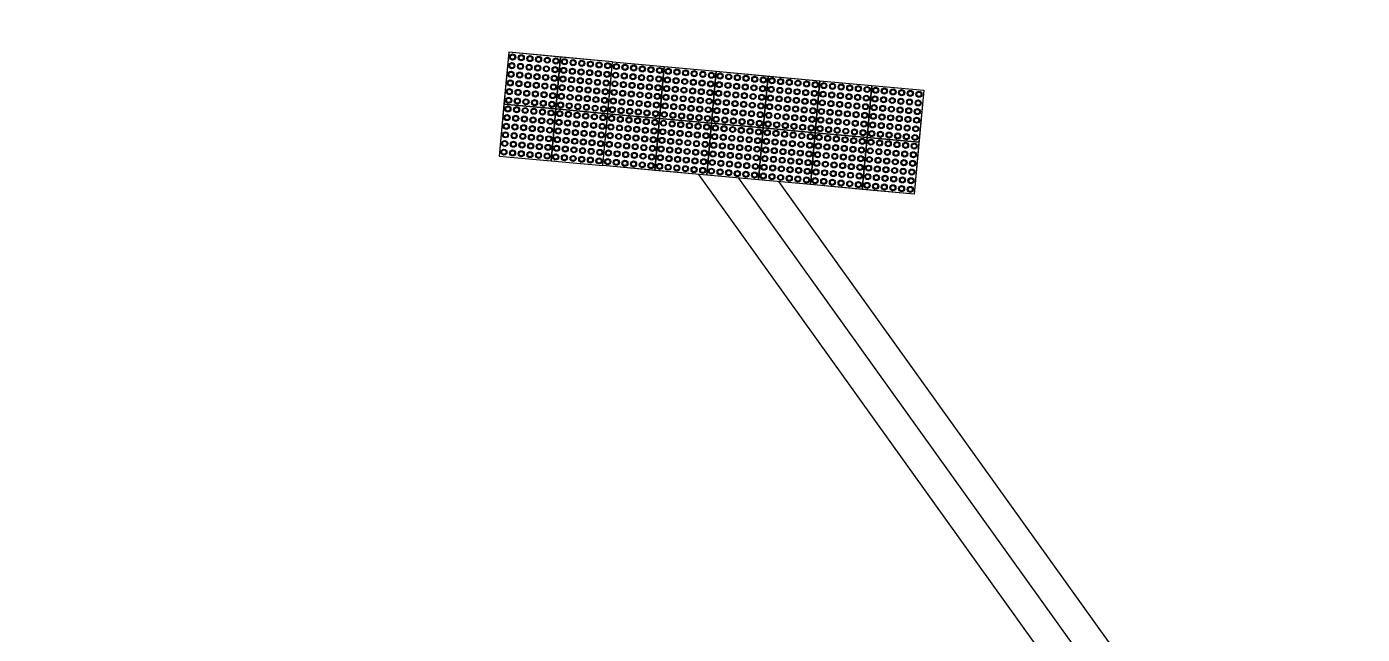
# Model space of a CAD drawing. Header units: millimetres. Extents: x 832728086 to 834530684, y 817551485 to 818349469.
# Drawn here: x 833253544 to 833261236, y 817816855 to 817820352 of the extents above; entities that cross this region are included whole.
import ezdxf

# ---------------------------------------------------------------- set-up
doc = ezdxf.new("R2010")
doc.units = ezdxf.units.MM
doc.header["$LTSCALE"] = 100
doc.layers.add('000-helpline', color=30, linetype='Continuous', lineweight=30, plot=False)
doc.layers.add('000-Tactile-l', color=8, linetype='Continuous')

# ---------------------------------------------------------------- blocks, each defined once
blk = doc.blocks.new('tactile')
at = {"layer": '000-helpline', "ltscale": 0.015}
for points in [[(834402.3104, 817873.8609), (834402.283, 817873.5622), (834402.5818, 817873.5348), (834402.6091, 817873.8335)], [(834402.6091, 817873.8335), (834402.5818, 817873.5348), (834402.8805, 817873.5074), (834402.9079, 817873.8062)], [(834403.2066, 817873.7788), (834403.1793, 817873.4801), (834402.8805, 817873.5074), (834402.9079, 817873.8062)], [(834403.5054, 817873.7514), (834403.478, 817873.4527), (834403.1793, 817873.4801), (834403.2066, 817873.7788)], [(834403.8041, 817873.7241), (834403.7768, 817873.4253), (834403.478, 817873.4527), (834403.5054, 817873.7514)], [(834404.1029, 817873.6967), (834404.0755, 817873.398), (834403.7768, 817873.4253), (834403.8041, 817873.7241)], [(834404.4016, 817873.6693), (834404.3743, 817873.3706), (834404.0755, 817873.398), (834404.1029, 817873.6967)], [(834404.7004, 817873.642), (834404.673, 817873.3432), (834404.3743, 817873.3706), (834404.4016, 817873.6693)], [(834402.283, 817873.5622), (834402.2556, 817873.2634), (834402.5544, 817873.236), (834402.5818, 817873.5348)], [(834402.5818, 817873.5348), (834402.5544, 817873.236), (834402.8531, 817873.2087), (834402.8805, 817873.5074)], [(834403.1793, 817873.4801), (834403.1519, 817873.1813), (834402.8531, 817873.2087), (834402.8805, 817873.5074)], [(834403.478, 817873.4527), (834403.4506, 817873.1539), (834403.1519, 817873.1813), (834403.1793, 817873.4801)], [(834403.7768, 817873.4253), (834403.7494, 817873.1266), (834403.4506, 817873.1539), (834403.478, 817873.4527)], [(834404.0755, 817873.398), (834404.0481, 817873.0992), (834403.7494, 817873.1266), (834403.7768, 817873.4253)], [(834404.3743, 817873.3706), (834404.3469, 817873.0718), (834404.0481, 817873.0992), (834404.0755, 817873.398)], [(834404.673, 817873.3432), (834404.6456, 817873.0445), (834404.3469, 817873.0718), (834404.3743, 817873.3706)]]:
    blk.add_lwpolyline(points, close=True, dxfattribs=at)
at = {"layer": '000-Tactile-l', "ltscale": 5e-05}
for p, q in [((834403.4027, 817873.1583), (834405.6142, 817870.076)), ((834403.6333, 817873.1372), (834405.7563, 817870.178)), ((834403.8638, 817873.1161), (834405.8985, 817870.28))]:
    blk.add_line(p, q, dxfattribs=at)
at = {"layer": '000-Tactile-l'}
for points in [[(834402.9079, 817873.8062), (834402.3104, 817873.8609), (834402.2556, 817873.2634), (834402.8531, 817873.2087)], [(834402.9079, 817873.8062), (834403.5054, 817873.7514), (834403.4506, 817873.1539), (834402.8531, 817873.2087)], [(834403.5054, 817873.7514), (834404.1029, 817873.6967), (834404.0481, 817873.0992), (834403.4506, 817873.1539)], [(834404.1029, 817873.6967), (834404.7004, 817873.642), (834404.6456, 817873.0445), (834404.0481, 817873.0992)]]:
    blk.add_lwpolyline(points, close=True, dxfattribs=at)
at = {"layer": '000-Tactile-l', "ltscale": 0.015}
for centre, radius in [((834402.333, 817873.8337), 0.0175), ((834402.333, 817873.8337), 0.0125), ((834402.3828, 817873.8292), 0.0175), ((834402.3828, 817873.8292), 0.0125), ((834402.4326, 817873.8246), 0.0175), ((834402.3284, 817873.7839), 0.0175), ((834402.3284, 817873.7839), 0.0125), ((834402.3782, 817873.7794), 0.0175), ((834402.3782, 817873.7794), 0.0125), ((834402.428, 817873.7748), 0.0175), ((834402.428, 817873.7748), 0.0125), ((834402.4326, 817873.8246), 0.0125), ((834402.4778, 817873.7703), 0.0175), ((834402.4824, 817873.8201), 0.0175), ((834402.4778, 817873.7703), 0.0125), ((834402.4824, 817873.8201), 0.0125), ((834402.5276, 817873.7657), 0.0175), ((834402.5322, 817873.8155), 0.0175), ((834402.5276, 817873.7657), 0.0125), ((834402.5322, 817873.8155), 0.0125), ((834402.5774, 817873.7611), 0.0175), ((834402.5819, 817873.8109), 0.0175), ((834402.5774, 817873.7611), 0.0125), ((834402.5819, 817873.8109), 0.0125), ((834402.6272, 817873.7566), 0.0175), ((834402.6317, 817873.8064), 0.0175), ((834402.6272, 817873.7566), 0.0125), ((834402.6317, 817873.8064), 0.0125), ((834402.677, 817873.752), 0.0175), ((834402.6815, 817873.8018), 0.0175), ((834402.677, 817873.752), 0.0125), ((834402.6815, 817873.8018), 0.0125), ((834402.7268, 817873.7475), 0.0175), ((834402.7313, 817873.7972), 0.0175), ((834402.7313, 817873.7972), 0.0125), ((834402.7811, 817873.7927), 0.0175), ((834402.7811, 817873.7927), 0.0125), ((834402.8309, 817873.7881), 0.0175), ((834402.8309, 817873.7881), 0.0125), ((834402.8807, 817873.7836), 0.0175), ((834402.8807, 817873.7836), 0.0125), ((834402.9305, 817873.779), 0.0175), ((834402.9305, 817873.779), 0.0125), ((834402.9803, 817873.7744), 0.0175), ((834402.9803, 817873.7744), 0.0125), ((834403.0301, 817873.7699), 0.0175), ((834403.0301, 817873.7699), 0.0125), ((834403.0799, 817873.7653), 0.0175), ((834403.0799, 817873.7653), 0.0125), ((834403.1297, 817873.7608), 0.0175), ((834403.1297, 817873.7608), 0.0125), ((834403.1794, 817873.7562), 0.0175), ((834403.1794, 817873.7562), 0.0125), ((834403.2292, 817873.7516), 0.0175), ((834403.2292, 817873.7516), 0.0125), ((834403.279, 817873.7471), 0.0175), ((834402.3193, 817873.6844), 0.0175), ((834402.3239, 817873.7342), 0.0175), ((834402.3193, 817873.6844), 0.0125), ((834402.3239, 817873.7342), 0.0125), ((834402.3691, 817873.6798), 0.0175), ((834402.3737, 817873.7296), 0.0175), ((834402.3691, 817873.6798), 0.0125), ((834402.3737, 817873.7296), 0.0125), ((834402.4189, 817873.6752), 0.0175), ((834402.4235, 817873.725), 0.0175), ((834402.4189, 817873.6752), 0.0125), ((834402.4235, 817873.725), 0.0125), ((834402.4687, 817873.6707), 0.0175), ((834402.4732, 817873.7205), 0.0175), ((834402.4732, 817873.7205), 0.0125), ((834402.523, 817873.7159), 0.0175), ((834402.523, 817873.7159), 0.0125), ((834402.5728, 817873.7113), 0.0175), ((834402.5728, 817873.7113), 0.0125), ((834402.6226, 817873.7068), 0.0175), ((834402.6226, 817873.7068), 0.0125), ((834402.6724, 817873.7022), 0.0175), ((834402.6724, 817873.7022), 0.0125), ((834402.7222, 817873.6977), 0.0175), ((834402.7222, 817873.6977), 0.0125), ((834402.7268, 817873.7475), 0.0125), ((834402.772, 817873.6931), 0.0175), ((834402.7766, 817873.7429), 0.0175), ((834402.772, 817873.6931), 0.0125), ((834402.7766, 817873.7429), 0.0125), ((834402.8218, 817873.6885), 0.0175), ((834402.8263, 817873.7383), 0.0175), ((834402.8218, 817873.6885), 0.0125), ((834402.8263, 817873.7383), 0.0125), ((834402.8716, 817873.684), 0.0175), ((834402.8761, 817873.7338), 0.0175), ((834402.8716, 817873.684), 0.0125), ((834402.8761, 817873.7338), 0.0125), ((834402.9214, 817873.6794), 0.0175), ((834402.9259, 817873.7292), 0.0175), ((834402.9214, 817873.6794), 0.0125), ((834402.9259, 817873.7292), 0.0125), ((834402.9712, 817873.6749), 0.0175), ((834402.9757, 817873.7246), 0.0175), ((834402.9712, 817873.6749), 0.0125), ((834402.9757, 817873.7246), 0.0125), ((834403.0209, 817873.6703), 0.0175), ((834403.0255, 817873.7201), 0.0175), ((834403.0255, 817873.7201), 0.0125), ((834403.0753, 817873.7155), 0.0175), ((834403.0753, 817873.7155), 0.0125), ((834403.1251, 817873.711), 0.0175), ((834403.1251, 817873.711), 0.0125), ((834403.1749, 817873.7064), 0.0175), ((834403.1749, 817873.7064), 0.0125), ((834403.2247, 817873.7018), 0.0175), ((834403.2247, 817873.7018), 0.0125), ((834403.2745, 817873.6973), 0.0175), ((834403.2745, 817873.6973), 0.0125), ((834403.279, 817873.7471), 0.0125), ((834403.3243, 817873.6927), 0.0175), ((834403.3288, 817873.7425), 0.0175), ((834403.3243, 817873.6927), 0.0125), ((834403.3288, 817873.7425), 0.0125), ((834403.3741, 817873.6882), 0.0175), ((834403.3786, 817873.738), 0.0175), ((834403.3741, 817873.6882), 0.0125), ((834403.3786, 817873.738), 0.0125), ((834403.4238, 817873.6836), 0.0175), ((834403.4284, 817873.7334), 0.0175), ((834403.4238, 817873.6836), 0.0125), ((834403.4284, 817873.7334), 0.0125), ((834403.4736, 817873.679), 0.0175), ((834403.4782, 817873.7288), 0.0175), ((834403.4736, 817873.679), 0.0125), ((834403.4782, 817873.7288), 0.0125), ((834403.5234, 817873.6745), 0.0175), ((834403.528, 817873.7243), 0.0175), ((834403.5234, 817873.6745), 0.0125), ((834403.528, 817873.7243), 0.0125), ((834403.5732, 817873.6699), 0.0175), ((834403.5778, 817873.7197), 0.0175), ((834403.5778, 817873.7197), 0.0125), ((834403.6276, 817873.7151), 0.0175), ((834403.6276, 817873.7151), 0.0125), ((834403.6774, 817873.7106), 0.0175), ((834403.6774, 817873.7106), 0.0125), ((834403.7272, 817873.706), 0.0175), ((834403.7272, 817873.706), 0.0125), ((834403.7769, 817873.7015), 0.0175), ((834403.7769, 817873.7015), 0.0125), ((834403.8267, 817873.6969), 0.0175), ((834403.8267, 817873.6969), 0.0125), ((834403.8765, 817873.6923), 0.0175), ((834403.8765, 817873.6923), 0.0125), ((834403.9263, 817873.6878), 0.0175), ((834403.9263, 817873.6878), 0.0125), ((834403.9761, 817873.6832), 0.0175), ((834403.9761, 817873.6832), 0.0125), ((834404.0259, 817873.6787), 0.0175), ((834404.0259, 817873.6787), 0.0125), ((834404.0757, 817873.6741), 0.0175), ((834404.1255, 817873.6695), 0.0175), ((834402.3147, 817873.6346), 0.0175), ((834402.3147, 817873.6346), 0.0125), ((834402.3645, 817873.63), 0.0175), ((834402.3645, 817873.63), 0.0125), ((834402.4143, 817873.6254), 0.0175), ((834402.4143, 817873.6254), 0.0125), ((834402.4641, 817873.6209), 0.0175), ((834402.4641, 817873.6209), 0.0125), ((834402.4687, 817873.6707), 0.0125), ((834402.5139, 817873.6163), 0.0175), ((834402.5185, 817873.6661), 0.0175), ((834402.5139, 817873.6163), 0.0125), ((834402.5185, 817873.6661), 0.0125), ((834402.5637, 817873.6118), 0.0175), ((834402.5683, 817873.6616), 0.0175), ((834402.5637, 817873.6118), 0.0125), ((834402.5683, 817873.6616), 0.0125), ((834402.6135, 817873.6072), 0.0175), ((834402.6181, 817873.657), 0.0175), ((834402.6135, 817873.6072), 0.0125), ((834402.6181, 817873.657), 0.0125), ((834402.6633, 817873.6026), 0.0175), ((834402.6678, 817873.6524), 0.0175), ((834402.6633, 817873.6026), 0.0125), ((834402.6678, 817873.6524), 0.0125), ((834402.7131, 817873.5981), 0.0175), ((834402.7176, 817873.6479), 0.0175), ((834402.7131, 817873.5981), 0.0125), ((834402.7176, 817873.6479), 0.0125), ((834402.7629, 817873.5935), 0.0175), ((834402.7674, 817873.6433), 0.0175), ((834402.7674, 817873.6433), 0.0125), ((834402.8172, 817873.6387), 0.0175), ((834402.8172, 817873.6387), 0.0125), ((834402.867, 817873.6342), 0.0175), ((834402.867, 817873.6342), 0.0125), ((834402.9168, 817873.6296), 0.0175), ((834402.9168, 817873.6296), 0.0125), ((834402.9666, 817873.6251), 0.0175), ((834402.9666, 817873.6251), 0.0125), ((834403.0164, 817873.6205), 0.0175), ((834403.0164, 817873.6205), 0.0125), ((834403.0209, 817873.6703), 0.0125), ((834403.0662, 817873.6159), 0.0175), ((834403.0707, 817873.6657), 0.0175), ((834403.0662, 817873.6159), 0.0125), ((834403.0707, 817873.6657), 0.0125), ((834403.116, 817873.6114), 0.0175), ((834403.1205, 817873.6612), 0.0175), ((834403.116, 817873.6114), 0.0125), ((834403.1205, 817873.6612), 0.0125), ((834403.1658, 817873.6068), 0.0175), ((834403.1703, 817873.6566), 0.0175), ((834403.1658, 817873.6068), 0.0125), ((834403.1703, 817873.6566), 0.0125), ((834403.2156, 817873.6023), 0.0175), ((834403.2201, 817873.6521), 0.0175), ((834403.2156, 817873.6023), 0.0125), ((834403.2201, 817873.6521), 0.0125), ((834403.2653, 817873.5977), 0.0175), ((834403.2699, 817873.6475), 0.0175), ((834403.2653, 817873.5977), 0.0125), ((834403.2699, 817873.6475), 0.0125), ((834403.3151, 817873.5931), 0.0175), ((834403.3197, 817873.6429), 0.0175), ((834403.3197, 817873.6429), 0.0125), ((834403.3695, 817873.6384), 0.0175), ((834403.3695, 817873.6384), 0.0125), ((834403.4193, 817873.6338), 0.0175), ((834403.4193, 817873.6338), 0.0125), ((834403.4691, 817873.6292), 0.0175), ((834403.4691, 817873.6292), 0.0125), ((834403.5189, 817873.6247), 0.0175), ((834403.5189, 817873.6247), 0.0125), ((834403.5687, 817873.6201), 0.0175), ((834403.5687, 817873.6201), 0.0125), ((834403.5732, 817873.6699), 0.0125), ((834403.6184, 817873.6156), 0.0175), ((834403.623, 817873.6654), 0.0175), ((834403.6184, 817873.6156), 0.0125), ((834403.623, 817873.6654), 0.0125), ((834403.6682, 817873.611), 0.0175), ((834403.6728, 817873.6608), 0.0175), ((834403.6682, 817873.611), 0.0125), ((834403.6728, 817873.6608), 0.0125), ((834403.718, 817873.6064), 0.0175), ((834403.7226, 817873.6562), 0.0175), ((834403.718, 817873.6064), 0.0125), ((834403.7226, 817873.6562), 0.0125), ((834403.7678, 817873.6019), 0.0175), ((834403.7724, 817873.6517), 0.0175), ((834403.7678, 817873.6019), 0.0125), ((834403.7724, 817873.6517), 0.0125), ((834403.8176, 817873.5973), 0.0175), ((834403.8222, 817873.6471), 0.0175), ((834403.8222, 817873.6471), 0.0125), ((834403.8674, 817873.5928), 0.0175), ((834403.872, 817873.6425), 0.0175), ((834403.872, 817873.6425), 0.0125), ((834403.9218, 817873.638), 0.0175), ((834403.9218, 817873.638), 0.0125), ((834403.9715, 817873.6334), 0.0175), ((834403.9715, 817873.6334), 0.0125), ((834404.0213, 817873.6289), 0.0175), ((834404.0213, 817873.6289), 0.0125), ((834404.0711, 817873.6243), 0.0175), ((834404.0711, 817873.6243), 0.0125), ((834404.0757, 817873.6741), 0.0125), ((834404.1209, 817873.6197), 0.0175), ((834404.1209, 817873.6197), 0.0125), ((834404.1255, 817873.6695), 0.0125), ((834404.1707, 817873.6152), 0.0175), ((834404.1753, 817873.665), 0.0175), ((834404.1707, 817873.6152), 0.0125), ((834404.1753, 817873.665), 0.0125), ((834404.2205, 817873.6106), 0.0175), ((834404.2251, 817873.6604), 0.0175), ((834404.2205, 817873.6106), 0.0125), ((834404.2251, 817873.6604), 0.0125), ((834404.2703, 817873.6061), 0.0175), ((834404.2749, 817873.6559), 0.0175), ((834404.2703, 817873.6061), 0.0125), ((834404.2749, 817873.6559), 0.0125), ((834404.3201, 817873.6015), 0.0175), ((834404.3247, 817873.6513), 0.0175), ((834404.3201, 817873.6015), 0.0125), ((834404.3247, 817873.6513), 0.0125), ((834404.3699, 817873.5969), 0.0175), ((834404.3744, 817873.6467), 0.0175), ((834404.3744, 817873.6467), 0.0125), ((834404.4242, 817873.6422), 0.0175), ((834404.4242, 817873.6422), 0.0125), ((834404.474, 817873.6376), 0.0175), ((834404.474, 817873.6376), 0.0125), ((834404.5238, 817873.633), 0.0175), ((834404.5238, 817873.633), 0.0125), ((834404.5736, 817873.6285), 0.0175), ((834404.5736, 817873.6285), 0.0125), ((834404.6234, 817873.6239), 0.0175), ((834404.6234, 817873.6239), 0.0125), ((834404.6732, 817873.6194), 0.0175), ((834404.6732, 817873.6194), 0.0125), ((834402.3056, 817873.535), 0.0175), ((834402.3102, 817873.5848), 0.0175), ((834402.3056, 817873.535), 0.0125), ((834402.3102, 817873.5848), 0.0125), ((834402.3554, 817873.5304), 0.0175), ((834402.36, 817873.5802), 0.0175), ((834402.3554, 817873.5304), 0.0125), ((834402.36, 817873.5802), 0.0125), ((834402.4052, 817873.5259), 0.0175), ((834402.4098, 817873.5757), 0.0175), ((834402.4052, 817873.5259), 0.0125), ((834402.4098, 817873.5757), 0.0125), ((834402.455, 817873.5213), 0.0175), ((834402.4596, 817873.5711), 0.0175), ((834402.455, 817873.5213), 0.0125), ((834402.4596, 817873.5711), 0.0125), ((834402.5048, 817873.5167), 0.0175), ((834402.5094, 817873.5665), 0.0175), ((834402.5094, 817873.5665), 0.0125), ((834402.5591, 817873.562), 0.0175), ((834402.5591, 817873.562), 0.0125), ((834402.6089, 817873.5574), 0.0175), ((834402.6089, 817873.5574), 0.0125), ((834402.6587, 817873.5528), 0.0175), ((834402.6587, 817873.5528), 0.0125), ((834402.7085, 817873.5483), 0.0175), ((834402.7085, 817873.5483), 0.0125), ((834402.7583, 817873.5437), 0.0175), ((834402.7583, 817873.5437), 0.0125), ((834402.7629, 817873.5935), 0.0125), ((834402.8081, 817873.5392), 0.0175), ((834402.8127, 817873.589), 0.0175), ((834402.8081, 817873.5392), 0.0125), ((834402.8127, 817873.589), 0.0125), ((834402.8579, 817873.5346), 0.0175), ((834402.8625, 817873.5844), 0.0175), ((834402.8579, 817873.5346), 0.0125), ((834402.8625, 817873.5844), 0.0125), ((834402.9077, 817873.53), 0.0175), ((834402.9122, 817873.5798), 0.0175), ((834402.9077, 817873.53), 0.0125), ((834402.9122, 817873.5798), 0.0125), ((834402.9575, 817873.5255), 0.0175), ((834402.962, 817873.5753), 0.0175), ((834402.9575, 817873.5255), 0.0125), ((834402.962, 817873.5753), 0.0125), ((834403.0073, 817873.5209), 0.0175), ((834403.0118, 817873.5707), 0.0175), ((834403.0073, 817873.5209), 0.0125), ((834403.0118, 817873.5707), 0.0125), ((834403.0571, 817873.5164), 0.0175), ((834403.0616, 817873.5662), 0.0175), ((834403.0616, 817873.5662), 0.0125), ((834403.1114, 817873.5616), 0.0175), ((834403.1114, 817873.5616), 0.0125), ((834403.1612, 817873.557), 0.0175), ((834403.1612, 817873.557), 0.0125), ((834403.211, 817873.5525), 0.0175), ((834403.211, 817873.5525), 0.0125), ((834403.2608, 817873.5479), 0.0175), ((834403.2608, 817873.5479), 0.0125), ((834403.3106, 817873.5433), 0.0175), ((834403.3106, 817873.5433), 0.0125), ((834403.3151, 817873.5931), 0.0125), ((834403.3604, 817873.5388), 0.0175), ((834403.3649, 817873.5886), 0.0175), ((834403.3604, 817873.5388), 0.0125), ((834403.3649, 817873.5886), 0.0125), ((834403.4102, 817873.5342), 0.0175), ((834403.4147, 817873.584), 0.0175), ((834403.4102, 817873.5342), 0.0125), ((834403.4147, 817873.584), 0.0125), ((834403.46, 817873.5297), 0.0175), ((834403.4645, 817873.5795), 0.0175), ((834403.46, 817873.5297), 0.0125), ((834403.4645, 817873.5795), 0.0125), ((834403.5097, 817873.5251), 0.0175), ((834403.5143, 817873.5749), 0.0175), ((834403.5097, 817873.5251), 0.0125), ((834403.5143, 817873.5749), 0.0125), ((834403.5595, 817873.5205), 0.0175), ((834403.5641, 817873.5703), 0.0175), ((834403.5595, 817873.5205), 0.0125), ((834403.5641, 817873.5703), 0.0125), ((834403.6093, 817873.516), 0.0175), ((834403.6139, 817873.5658), 0.0175), ((834403.6139, 817873.5658), 0.0125), ((834403.6637, 817873.5612), 0.0175), ((834403.6637, 817873.5612), 0.0125), ((834403.7135, 817873.5566), 0.0175), ((834403.7135, 817873.5566), 0.0125), ((834403.7633, 817873.5521), 0.0175), ((834403.7633, 817873.5521), 0.0125), ((834403.8131, 817873.5475), 0.0175), ((834403.8131, 817873.5475), 0.0125), ((834403.8176, 817873.5973), 0.0125), ((834403.8628, 817873.543), 0.0175), ((834403.8628, 817873.543), 0.0125), ((834403.8674, 817873.5928), 0.0125), ((834403.9126, 817873.5384), 0.0175), ((834403.9172, 817873.5882), 0.0175), ((834403.9126, 817873.5384), 0.0125), ((834403.9172, 817873.5882), 0.0125), ((834403.9624, 817873.5338), 0.0175), ((834403.967, 817873.5836), 0.0175), ((834403.9624, 817873.5338), 0.0125), ((834403.967, 817873.5836), 0.0125), ((834404.0122, 817873.5293), 0.0175), ((834404.0168, 817873.5791), 0.0175), ((834404.0122, 817873.5293), 0.0125), ((834404.0168, 817873.5791), 0.0125), ((834404.062, 817873.5247), 0.0175), ((834404.0666, 817873.5745), 0.0175), ((834404.062, 817873.5247), 0.0125), ((834404.0666, 817873.5745), 0.0125), ((834404.1118, 817873.5202), 0.0175), ((834404.1164, 817873.57), 0.0175), ((834404.1164, 817873.57), 0.0125), ((834404.1616, 817873.5156), 0.0175), ((834404.1662, 817873.5654), 0.0175), ((834404.1662, 817873.5654), 0.0125), ((834404.2159, 817873.5608), 0.0175), ((834404.2159, 817873.5608), 0.0125), ((834404.2657, 817873.5563), 0.0175), ((834404.2657, 817873.5563), 0.0125), ((834404.3155, 817873.5517), 0.0175), ((834404.3155, 817873.5517), 0.0125), ((834404.3653, 817873.5471), 0.0175), ((834404.3653, 817873.5471), 0.0125), ((834404.3699, 817873.5969), 0.0125), ((834404.4151, 817873.5426), 0.0175), ((834404.4197, 817873.5924), 0.0175), ((834404.4151, 817873.5426), 0.0125), ((834404.4197, 817873.5924), 0.0125), ((834404.4649, 817873.538), 0.0175), ((834404.4695, 817873.5878), 0.0175), ((834404.4649, 817873.538), 0.0125), ((834404.4695, 817873.5878), 0.0125), ((834404.5147, 817873.5335), 0.0175), ((834404.5193, 817873.5833), 0.0175), ((834404.5147, 817873.5335), 0.0125), ((834404.5193, 817873.5833), 0.0125), ((834404.5645, 817873.5289), 0.0175), ((834404.569, 817873.5787), 0.0175), ((834404.5645, 817873.5289), 0.0125), ((834404.569, 817873.5787), 0.0125), ((834404.6143, 817873.5243), 0.0175), ((834404.6188, 817873.5741), 0.0175), ((834404.6143, 817873.5243), 0.0125), ((834404.6188, 817873.5741), 0.0125), ((834404.6641, 817873.5198), 0.0175), ((834404.6686, 817873.5696), 0.0175), ((834404.6686, 817873.5696), 0.0125), ((834402.3011, 817873.4852), 0.0175), ((834402.3011, 817873.4852), 0.0125), ((834402.3509, 817873.4806), 0.0175), ((834402.3509, 817873.4806), 0.0125), ((834402.4006, 817873.4761), 0.0175), ((834402.4006, 817873.4761), 0.0125), ((834402.4504, 817873.4715), 0.0175), ((834402.4504, 817873.4715), 0.0125), ((834402.5002, 817873.467), 0.0175), ((834402.5002, 817873.467), 0.0125), ((834402.5048, 817873.5167), 0.0125), ((834402.55, 817873.4624), 0.0175), ((834402.5546, 817873.5122), 0.0175), ((834402.55, 817873.4624), 0.0125), ((834402.5546, 817873.5122), 0.0125), ((834402.5998, 817873.4578), 0.0175), ((834402.6044, 817873.5076), 0.0175), ((834402.5998, 817873.4578), 0.0125), ((834402.6044, 817873.5076), 0.0125), ((834402.6496, 817873.4533), 0.0175), ((834402.6542, 817873.5031), 0.0175), ((834402.6496, 817873.4533), 0.0125), ((834402.6542, 817873.5031), 0.0125), ((834402.6994, 817873.4487), 0.0175), ((834402.704, 817873.4985), 0.0175), ((834402.6994, 817873.4487), 0.0125), ((834402.704, 817873.4985), 0.0125), ((834402.7492, 817873.4441), 0.0175), ((834402.7537, 817873.4939), 0.0175), ((834402.7492, 817873.4441), 0.0125), ((834402.7537, 817873.4939), 0.0125), ((834402.799, 817873.4396), 0.0175), ((834402.8035, 817873.4894), 0.0175), ((834402.8035, 817873.4894), 0.0125), ((834402.8533, 817873.4848), 0.0175), ((834402.8533, 817873.4848), 0.0125), ((834402.9031, 817873.4803), 0.0175), ((834402.9031, 817873.4803), 0.0125), ((834402.9529, 817873.4757), 0.0175), ((834402.9529, 817873.4757), 0.0125), ((834403.0027, 817873.4711), 0.0175), ((834403.0027, 817873.4711), 0.0125), ((834403.0525, 817873.4666), 0.0175), ((834403.0525, 817873.4666), 0.0125), ((834403.0571, 817873.5164), 0.0125), ((834403.1023, 817873.462), 0.0175), ((834403.1068, 817873.5118), 0.0175), ((834403.1023, 817873.462), 0.0125), ((834403.1068, 817873.5118), 0.0125), ((834403.1521, 817873.4574), 0.0175), ((834403.1566, 817873.5072), 0.0175), ((834403.1521, 817873.4574), 0.0125), ((834403.1566, 817873.5072), 0.0125), ((834403.2019, 817873.4529), 0.0175), ((834403.2064, 817873.5027), 0.0175), ((834403.2019, 817873.4529), 0.0125), ((834403.2064, 817873.5027), 0.0125), ((834403.2517, 817873.4483), 0.0175), ((834403.2562, 817873.4981), 0.0175), ((834403.2517, 817873.4483), 0.0125), ((834403.2562, 817873.4981), 0.0125), ((834403.3015, 817873.4438), 0.0175), ((834403.306, 817873.4936), 0.0175), ((834403.3015, 817873.4438), 0.0125), ((834403.306, 817873.4936), 0.0125), ((834403.3512, 817873.4392), 0.0175), ((834403.3558, 817873.489), 0.0175), ((834403.3558, 817873.489), 0.0125), ((834403.4056, 817873.4844), 0.0175), ((834403.4056, 817873.4844), 0.0125), ((834403.4554, 817873.4799), 0.0175), ((834403.4554, 817873.4799), 0.0125), ((834403.5052, 817873.4753), 0.0175), ((834403.5052, 817873.4753), 0.0125), ((834403.555, 817873.4707), 0.0175), ((834403.555, 817873.4707), 0.0125), ((834403.6048, 817873.4662), 0.0175), ((834403.6048, 817873.4662), 0.0125), ((834403.6093, 817873.516), 0.0125), ((834403.6546, 817873.4616), 0.0175), ((834403.6591, 817873.5114), 0.0175), ((834403.6546, 817873.4616), 0.0125), ((834403.6591, 817873.5114), 0.0125), ((834403.7043, 817873.4571), 0.0175), ((834403.7089, 817873.5069), 0.0175), ((834403.7043, 817873.4571), 0.0125), ((834403.7089, 817873.5069), 0.0125), ((834403.7541, 817873.4525), 0.0175), ((834403.7587, 817873.5023), 0.0175), ((834403.7541, 817873.4525), 0.0125), ((834403.7587, 817873.5023), 0.0125), ((834403.8039, 817873.4479), 0.0175), ((834403.8085, 817873.4977), 0.0175), ((834403.8039, 817873.4479), 0.0125), ((834403.8085, 817873.4977), 0.0125), ((834403.8537, 817873.4434), 0.0175), ((834403.8583, 817873.4932), 0.0175), ((834403.8583, 817873.4932), 0.0125), ((834403.9035, 817873.4388), 0.0175), ((834403.9081, 817873.4886), 0.0175), ((834403.9081, 817873.4886), 0.0125), ((834403.9579, 817873.4841), 0.0175), ((834403.9579, 817873.4841), 0.0125), ((834404.0077, 817873.4795), 0.0175), ((834404.0077, 817873.4795), 0.0125), ((834404.0574, 817873.4749), 0.0175), ((834404.0574, 817873.4749), 0.0125), ((834404.1072, 817873.4704), 0.0175), ((834404.1072, 817873.4704), 0.0125), ((834404.1118, 817873.5202), 0.0125), ((834404.157, 817873.4658), 0.0175), ((834404.157, 817873.4658), 0.0125), ((834404.1616, 817873.5156), 0.0125), ((834404.2068, 817873.4612), 0.0175), ((834404.2114, 817873.511), 0.0175), ((834404.2068, 817873.4612), 0.0125), ((834404.2114, 817873.511), 0.0125), ((834404.2566, 817873.4567), 0.0175), ((834404.2612, 817873.5065), 0.0175), ((834404.2566, 817873.4567), 0.0125), ((834404.2612, 817873.5065), 0.0125), ((834404.3064, 817873.4521), 0.0175), ((834404.311, 817873.5019), 0.0175), ((834404.3064, 817873.4521), 0.0125), ((834404.311, 817873.5019), 0.0125), ((834404.3562, 817873.4476), 0.0175), ((834404.3608, 817873.4974), 0.0175), ((834404.3562, 817873.4476), 0.0125), ((834404.3608, 817873.4974), 0.0125), ((834404.406, 817873.443), 0.0175), ((834404.4106, 817873.4928), 0.0175), ((834404.4106, 817873.4928), 0.0125), ((834404.4603, 817873.4882), 0.0175), ((834404.4603, 817873.4882), 0.0125), ((834404.5101, 817873.4837), 0.0175), ((834404.5101, 817873.4837), 0.0125), ((834404.5599, 817873.4791), 0.0175), ((834404.5599, 817873.4791), 0.0125), ((834404.6097, 817873.4745), 0.0175), ((834404.6097, 817873.4745), 0.0125), ((834404.6595, 817873.47), 0.0175), ((834404.6595, 817873.47), 0.0125), ((834404.6641, 817873.5198), 0.0125), ((834402.2919, 817873.3856), 0.0175), ((834402.2965, 817873.4354), 0.0175), ((834402.2919, 817873.3856), 0.0125), ((834402.2965, 817873.4354), 0.0125), ((834402.3417, 817873.3811), 0.0175), ((834402.3463, 817873.4308), 0.0175), ((834402.3417, 817873.3811), 0.0125), ((834402.3463, 817873.4308), 0.0125), ((834402.3915, 817873.3765), 0.0175), ((834402.3961, 817873.4263), 0.0175), ((834402.3915, 817873.3765), 0.0125), ((834402.3961, 817873.4263), 0.0125), ((834402.4413, 817873.3719), 0.0175), ((834402.4459, 817873.4217), 0.0175), ((834402.4413, 817873.3719), 0.0125), ((834402.4459, 817873.4217), 0.0125), ((834402.4911, 817873.3674), 0.0175), ((834402.4957, 817873.4172), 0.0175), ((834402.4911, 817873.3674), 0.0125), ((834402.4957, 817873.4172), 0.0125), ((834402.5409, 817873.3628), 0.0175), ((834402.5455, 817873.4126), 0.0175), ((834402.5455, 817873.4126), 0.0125), ((834402.5952, 817873.408), 0.0175), ((834402.5952, 817873.408), 0.0125), ((834402.645, 817873.4035), 0.0175), ((834402.645, 817873.4035), 0.0125), ((834402.6948, 817873.3989), 0.0175), ((834402.6948, 817873.3989), 0.0125), ((834402.7446, 817873.3944), 0.0175), ((834402.7446, 817873.3944), 0.0125), ((834402.7944, 817873.3898), 0.0175), ((834402.7944, 817873.3898), 0.0125), ((834402.799, 817873.4396), 0.0125), ((834402.8442, 817873.3852), 0.0175), ((834402.8488, 817873.435), 0.0175), ((834402.8442, 817873.3852), 0.0125), ((834402.8488, 817873.435), 0.0125), ((834402.894, 817873.3807), 0.0175), ((834402.8986, 817873.4305), 0.0175), ((834402.894, 817873.3807), 0.0125), ((834402.8986, 817873.4305), 0.0125), ((834402.9438, 817873.3761), 0.0175), ((834402.9484, 817873.4259), 0.0175), ((834402.9438, 817873.3761), 0.0125), ((834402.9484, 817873.4259), 0.0125), ((834402.9936, 817873.3715), 0.0175), ((834402.9981, 817873.4213), 0.0175), ((834402.9936, 817873.3715), 0.0125), ((834402.9981, 817873.4213), 0.0125), ((834403.0434, 817873.367), 0.0175), ((834403.0479, 817873.4168), 0.0175), ((834403.0434, 817873.367), 0.0125), ((834403.0479, 817873.4168), 0.0125), ((834403.0932, 817873.3624), 0.0175), ((834403.0977, 817873.4122), 0.0175), ((834403.0977, 817873.4122), 0.0125), ((834403.1475, 817873.4077), 0.0175), ((834403.1475, 817873.4077), 0.0125), ((834403.1973, 817873.4031), 0.0175), ((834403.1973, 817873.4031), 0.0125), ((834403.2471, 817873.3985), 0.0175), ((834403.2471, 817873.3985), 0.0125), ((834403.2969, 817873.394), 0.0175), ((834403.2969, 817873.394), 0.0125), ((834403.3467, 817873.3894), 0.0175), ((834403.3467, 817873.3894), 0.0125), ((834403.3512, 817873.4392), 0.0125), ((834403.3965, 817873.3848), 0.0175), ((834403.401, 817873.4346), 0.0175), ((834403.3965, 817873.3848), 0.0125), ((834403.401, 817873.4346), 0.0125), ((834403.4463, 817873.3803), 0.0175), ((834403.4508, 817873.4301), 0.0175), ((834403.4463, 817873.3803), 0.0125), ((834403.4508, 817873.4301), 0.0125), ((834403.4961, 817873.3757), 0.0175), ((834403.5006, 817873.4255), 0.0175), ((834403.4961, 817873.3757), 0.0125), ((834403.5006, 817873.4255), 0.0125), ((834403.5459, 817873.3712), 0.0175), ((834403.5504, 817873.421), 0.0175), ((834403.5459, 817873.3712), 0.0125), ((834403.5504, 817873.421), 0.0125), ((834403.5956, 817873.3666), 0.0175), ((834403.6002, 817873.4164), 0.0175), ((834403.6002, 817873.4164), 0.0125), ((834403.6454, 817873.362), 0.0175), ((834403.65, 817873.4118), 0.0175), ((834403.65, 817873.4118), 0.0125), ((834403.6998, 817873.4073), 0.0175), ((834403.6998, 817873.4073), 0.0125), ((834403.7496, 817873.4027), 0.0175), ((834403.7496, 817873.4027), 0.0125), ((834403.7994, 817873.3982), 0.0175), ((834403.7994, 817873.3982), 0.0125), ((834403.8492, 817873.3936), 0.0175), ((834403.8492, 817873.3936), 0.0125), ((834403.8537, 817873.4434), 0.0125), ((834403.899, 817873.389), 0.0175), ((834403.899, 817873.389), 0.0125), ((834403.9035, 817873.4388), 0.0125), ((834403.9487, 817873.3845), 0.0175), ((834403.9533, 817873.4343), 0.0175), ((834403.9487, 817873.3845), 0.0125), ((834403.9533, 817873.4343), 0.0125), ((834403.9985, 817873.3799), 0.0175), ((834404.0031, 817873.4297), 0.0175), ((834403.9985, 817873.3799), 0.0125), ((834404.0031, 817873.4297), 0.0125), ((834404.0483, 817873.3753), 0.0175), ((834404.0529, 817873.4251), 0.0175), ((834404.0483, 817873.3753), 0.0125), ((834404.0529, 817873.4251), 0.0125), ((834404.0981, 817873.3708), 0.0175), ((834404.1027, 817873.4206), 0.0175), ((834404.0981, 817873.3708), 0.0125), ((834404.1027, 817873.4206), 0.0125), ((834404.1479, 817873.3662), 0.0175), ((834404.1525, 817873.416), 0.0175), ((834404.1525, 817873.416), 0.0125), ((834404.1977, 817873.3617), 0.0175), ((834404.2023, 817873.4115), 0.0175), ((834404.2023, 817873.4115), 0.0125), ((834404.2521, 817873.4069), 0.0175), ((834404.2521, 817873.4069), 0.0125), ((834404.3018, 817873.4023), 0.0175), ((834404.3018, 817873.4023), 0.0125), ((834404.3516, 817873.3978), 0.0175), ((834404.3516, 817873.3978), 0.0125), ((834404.4014, 817873.3932), 0.0175), ((834404.4014, 817873.3932), 0.0125), ((834404.406, 817873.443), 0.0125), ((834404.4512, 817873.3886), 0.0175), ((834404.4558, 817873.4384), 0.0175), ((834404.4512, 817873.3886), 0.0125), ((834404.4558, 817873.4384), 0.0125), ((834404.501, 817873.3841), 0.0175), ((834404.5056, 817873.4339), 0.0175), ((834404.501, 817873.3841), 0.0125), ((834404.5056, 817873.4339), 0.0125), ((834404.5508, 817873.3795), 0.0175), ((834404.5554, 817873.4293), 0.0175), ((834404.5508, 817873.3795), 0.0125), ((834404.5554, 817873.4293), 0.0125), ((834404.6006, 817873.375), 0.0175), ((834404.6052, 817873.4248), 0.0175), ((834404.6006, 817873.375), 0.0125), ((834404.6052, 817873.4248), 0.0125), ((834404.6504, 817873.3704), 0.0175), ((834404.6549, 817873.4202), 0.0175), ((834404.6504, 817873.3704), 0.0125), ((834404.6549, 817873.4202), 0.0125), ((834402.2828, 817873.286), 0.0175), ((834402.2874, 817873.3358), 0.0175), ((834402.2874, 817873.3358), 0.0125), ((834402.3372, 817873.3313), 0.0175), ((834402.3372, 817873.3313), 0.0125), ((834402.387, 817873.3267), 0.0175), ((834402.387, 817873.3267), 0.0125), ((834402.4368, 817873.3221), 0.0175), ((834402.4368, 817873.3221), 0.0125), ((834402.4865, 817873.3176), 0.0175), ((834402.4865, 817873.3176), 0.0125), ((834402.5363, 817873.313), 0.0175), ((834402.5363, 817873.313), 0.0125), ((834402.5409, 817873.3628), 0.0125), ((834402.5861, 817873.3085), 0.0175), ((834402.5907, 817873.3582), 0.0175), ((834402.5861, 817873.3085), 0.0125), ((834402.5907, 817873.3582), 0.0125), ((834402.6359, 817873.3039), 0.0175), ((834402.6405, 817873.3537), 0.0175), ((834402.6359, 817873.3039), 0.0125), ((834402.6405, 817873.3537), 0.0125), ((834402.6857, 817873.2993), 0.0175), ((834402.6903, 817873.3491), 0.0175), ((834402.6857, 817873.2993), 0.0125), ((834402.6903, 817873.3491), 0.0125), ((834402.7355, 817873.2948), 0.0175), ((834402.7401, 817873.3446), 0.0175), ((834402.7355, 817873.2948), 0.0125), ((834402.7401, 817873.3446), 0.0125), ((834402.7853, 817873.2902), 0.0175), ((834402.7899, 817873.34), 0.0175), ((834402.7853, 817873.2902), 0.0125), ((834402.7899, 817873.34), 0.0125), ((834402.8351, 817873.2856), 0.0175), ((834402.8396, 817873.3354), 0.0175), ((834402.8396, 817873.3354), 0.0125), ((834402.8894, 817873.3309), 0.0175), ((834402.8894, 817873.3309), 0.0125), ((834402.9392, 817873.3263), 0.0175), ((834402.9392, 817873.3263), 0.0125), ((834402.989, 817873.3218), 0.0175), ((834402.989, 817873.3218), 0.0125), ((834403.0388, 817873.3172), 0.0175), ((834403.0388, 817873.3172), 0.0125), ((834403.0886, 817873.3126), 0.0175), ((834403.0886, 817873.3126), 0.0125), ((834403.0932, 817873.3624), 0.0125), ((834403.1384, 817873.3081), 0.0175), ((834403.143, 817873.3579), 0.0175), ((834403.1384, 817873.3081), 0.0125), ((834403.143, 817873.3579), 0.0125), ((834403.1882, 817873.3035), 0.0175), ((834403.1927, 817873.3533), 0.0175), ((834403.1882, 817873.3035), 0.0125), ((834403.1927, 817873.3533), 0.0125), ((834403.238, 817873.2989), 0.0175), ((834403.2425, 817873.3487), 0.0175), ((834403.238, 817873.2989), 0.0125), ((834403.2425, 817873.3487), 0.0125), ((834403.2878, 817873.2944), 0.0175), ((834403.2923, 817873.3442), 0.0175), ((834403.2878, 817873.2944), 0.0125), ((834403.2923, 817873.3442), 0.0125), ((834403.3376, 817873.2898), 0.0175), ((834403.3421, 817873.3396), 0.0175), ((834403.3376, 817873.2898), 0.0125), ((834403.3421, 817873.3396), 0.0125), ((834403.3874, 817873.2853), 0.0175), ((834403.3919, 817873.3351), 0.0175), ((834403.3919, 817873.3351), 0.0125), ((834403.4417, 817873.3305), 0.0175), ((834403.4417, 817873.3305), 0.0125), ((834403.4915, 817873.3259), 0.0175), ((834403.4915, 817873.3259), 0.0125), ((834403.5413, 817873.3214), 0.0175), ((834403.5413, 817873.3214), 0.0125), ((834403.5911, 817873.3168), 0.0175), ((834403.5911, 817873.3168), 0.0125), ((834403.5956, 817873.3666), 0.0125), ((834403.6409, 817873.3123), 0.0175), ((834403.6409, 817873.3123), 0.0125), ((834403.6454, 817873.362), 0.0125), ((834403.6907, 817873.3077), 0.0175), ((834403.6952, 817873.3575), 0.0175), ((834403.6907, 817873.3077), 0.0125), ((834403.6952, 817873.3575), 0.0125), ((834403.7405, 817873.3031), 0.0175), ((834403.745, 817873.3529), 0.0175), ((834403.7405, 817873.3031), 0.0125), ((834403.745, 817873.3529), 0.0125), ((834403.7902, 817873.2986), 0.0175), ((834403.7948, 817873.3484), 0.0175), ((834403.7902, 817873.2986), 0.0125), ((834403.7948, 817873.3484), 0.0125), ((834403.84, 817873.294), 0.0175), ((834403.8446, 817873.3438), 0.0175), ((834403.84, 817873.294), 0.0125), ((834403.8446, 817873.3438), 0.0125), ((834403.8898, 817873.2894), 0.0175), ((834403.8944, 817873.3392), 0.0175), ((834403.8944, 817873.3392), 0.0125), ((834403.9396, 817873.2849), 0.0175), ((834403.9442, 817873.3347), 0.0175), ((834403.9442, 817873.3347), 0.0125), ((834403.994, 817873.3301), 0.0175), ((834403.994, 817873.3301), 0.0125), ((834404.0438, 817873.3256), 0.0175), ((834404.0438, 817873.3256), 0.0125), ((834404.0936, 817873.321), 0.0175), ((834404.0936, 817873.321), 0.0125), ((834404.1433, 817873.3164), 0.0175), ((834404.1433, 817873.3164), 0.0125), ((834404.1479, 817873.3662), 0.0125), ((834404.1931, 817873.3119), 0.0175), ((834404.1931, 817873.3119), 0.0125), ((834404.1977, 817873.3617), 0.0125), ((834404.2429, 817873.3073), 0.0175), ((834404.2475, 817873.3571), 0.0175), ((834404.2429, 817873.3073), 0.0125), ((834404.2475, 817873.3571), 0.0125), ((834404.2927, 817873.3027), 0.0175), ((834404.2973, 817873.3525), 0.0175), ((834404.2927, 817873.3027), 0.0125), ((834404.2973, 817873.3525), 0.0125), ((834404.3425, 817873.2982), 0.0175), ((834404.3471, 817873.348), 0.0175), ((834404.3425, 817873.2982), 0.0125), ((834404.3471, 817873.348), 0.0125), ((834404.3923, 817873.2936), 0.0175), ((834404.3969, 817873.3434), 0.0175), ((834404.3923, 817873.2936), 0.0125), ((834404.3969, 817873.3434), 0.0125), ((834404.4421, 817873.2891), 0.0175), ((834404.4467, 817873.3389), 0.0175), ((834404.4467, 817873.3389), 0.0125), ((834404.4965, 817873.3343), 0.0175), ((834404.4965, 817873.3343), 0.0125), ((834404.5462, 817873.3297), 0.0175), ((834404.5462, 817873.3297), 0.0125), ((834404.596, 817873.3252), 0.0175), ((834404.596, 817873.3252), 0.0125), ((834404.6458, 817873.3206), 0.0175), ((834404.6458, 817873.3206), 0.0125), ((834402.2828, 817873.286), 0.0125), ((834402.3326, 817873.2815), 0.0175), ((834402.3326, 817873.2815), 0.0125), ((834402.3824, 817873.2769), 0.0175), ((834402.3824, 817873.2769), 0.0125), ((834402.4322, 817873.2723), 0.0175), ((834402.4322, 817873.2723), 0.0125), ((834402.482, 817873.2678), 0.0175), ((834402.482, 817873.2678), 0.0125), ((834402.5318, 817873.2632), 0.0175), ((834402.5318, 817873.2632), 0.0125), ((834402.5816, 817873.2587), 0.0175), ((834402.5816, 817873.2587), 0.0125), ((834402.6314, 817873.2541), 0.0175), ((834402.6314, 817873.2541), 0.0125), ((834402.6811, 817873.2495), 0.0175), ((834402.6811, 817873.2495), 0.0125), ((834402.7309, 817873.245), 0.0175), ((834402.7309, 817873.245), 0.0125), ((834402.7807, 817873.2404), 0.0175), ((834402.7807, 817873.2404), 0.0125), ((834402.8305, 817873.2359), 0.0175), ((834402.8305, 817873.2359), 0.0125), ((834402.8351, 817873.2856), 0.0125), ((834402.8803, 817873.2313), 0.0175), ((834402.8849, 817873.2811), 0.0175), ((834402.8803, 817873.2313), 0.0125), ((834402.8849, 817873.2811), 0.0125), ((834402.9301, 817873.2267), 0.0175), ((834402.9347, 817873.2765), 0.0175), ((834402.9301, 817873.2267), 0.0125), ((834402.9347, 817873.2765), 0.0125), ((834402.9799, 817873.2222), 0.0175), ((834402.9845, 817873.272), 0.0175), ((834402.9799, 817873.2222), 0.0125), ((834402.9845, 817873.272), 0.0125), ((834403.0297, 817873.2176), 0.0175), ((834403.0343, 817873.2674), 0.0175), ((834403.0297, 817873.2176), 0.0125), ((834403.0343, 817873.2674), 0.0125), ((834403.0795, 817873.2131), 0.0175), ((834403.084, 817873.2628), 0.0175), ((834403.0795, 817873.2131), 0.0125), ((834403.084, 817873.2628), 0.0125), ((834403.1293, 817873.2085), 0.0175), ((834403.1338, 817873.2583), 0.0175), ((834403.1338, 817873.2583), 0.0125), ((834403.1836, 817873.2537), 0.0175), ((834403.1836, 817873.2537), 0.0125), ((834403.2334, 817873.2492), 0.0175), ((834403.2334, 817873.2492), 0.0125), ((834403.2832, 817873.2446), 0.0175), ((834403.2832, 817873.2446), 0.0125), ((834403.333, 817873.24), 0.0175), ((834403.333, 817873.24), 0.0125), ((834403.3828, 817873.2355), 0.0175), ((834403.3828, 817873.2355), 0.0125), ((834403.3874, 817873.2853), 0.0125), ((834403.4326, 817873.2309), 0.0175), ((834403.4371, 817873.2807), 0.0175), ((834403.4326, 817873.2309), 0.0125), ((834403.4371, 817873.2807), 0.0125), ((834403.4824, 817873.2264), 0.0175), ((834403.4869, 817873.2761), 0.0175), ((834403.4824, 817873.2264), 0.0125), ((834403.4869, 817873.2761), 0.0125), ((834403.5322, 817873.2218), 0.0175), ((834403.5367, 817873.2716), 0.0175), ((834403.5322, 817873.2218), 0.0125), ((834403.5367, 817873.2716), 0.0125), ((834403.582, 817873.2172), 0.0175), ((834403.5865, 817873.267), 0.0175), ((834403.582, 817873.2172), 0.0125), ((834403.5865, 817873.267), 0.0125), ((834403.6317, 817873.2127), 0.0175), ((834403.6363, 817873.2625), 0.0175), ((834403.6363, 817873.2625), 0.0125), ((834403.6815, 817873.2081), 0.0175), ((834403.6861, 817873.2579), 0.0175), ((834403.6861, 817873.2579), 0.0125), ((834403.7359, 817873.2533), 0.0175), ((834403.7359, 817873.2533), 0.0125), ((834403.7857, 817873.2488), 0.0175), ((834403.7857, 817873.2488), 0.0125), ((834403.8355, 817873.2442), 0.0175), ((834403.8355, 817873.2442), 0.0125), ((834403.8853, 817873.2397), 0.0175), ((834403.8853, 817873.2397), 0.0125), ((834403.8898, 817873.2894), 0.0125), ((834403.9351, 817873.2351), 0.0175), ((834403.9351, 817873.2351), 0.0125), ((834403.9396, 817873.2849), 0.0125), ((834403.9849, 817873.2305), 0.0175), ((834403.9894, 817873.2803), 0.0175), ((834403.9849, 817873.2305), 0.0125), ((834403.9894, 817873.2803), 0.0125), ((834404.0346, 817873.226), 0.0175), ((834404.0392, 817873.2758), 0.0175), ((834404.0346, 817873.226), 0.0125), ((834404.0392, 817873.2758), 0.0125), ((834404.0844, 817873.2214), 0.0175), ((834404.089, 817873.2712), 0.0175), ((834404.0844, 817873.2214), 0.0125), ((834404.089, 817873.2712), 0.0125), ((834404.1342, 817873.2168), 0.0175), ((834404.1388, 817873.2666), 0.0175), ((834404.1342, 817873.2168), 0.0125), ((834404.1388, 817873.2666), 0.0125), ((834404.184, 817873.2123), 0.0175), ((834404.1886, 817873.2621), 0.0175), ((834404.1886, 817873.2621), 0.0125), ((834404.2384, 817873.2575), 0.0175), ((834404.2384, 817873.2575), 0.0125), ((834404.2882, 817873.253), 0.0175), ((834404.2882, 817873.253), 0.0125), ((834404.338, 817873.2484), 0.0175), ((834404.338, 817873.2484), 0.0125), ((834404.3877, 817873.2438), 0.0175), ((834404.3877, 817873.2438), 0.0125), ((834404.4375, 817873.2393), 0.0175), ((834404.4375, 817873.2393), 0.0125), ((834404.4421, 817873.2891), 0.0125), ((834404.4873, 817873.2347), 0.0175), ((834404.4919, 817873.2845), 0.0175), ((834404.4873, 817873.2347), 0.0125), ((834404.4919, 817873.2845), 0.0125), ((834404.5371, 817873.2302), 0.0175), ((834404.5417, 817873.2799), 0.0175), ((834404.5371, 817873.2302), 0.0125), ((834404.5417, 817873.2799), 0.0125), ((834404.5869, 817873.2256), 0.0175), ((834404.5915, 817873.2754), 0.0175), ((834404.5869, 817873.2256), 0.0125), ((834404.5915, 817873.2754), 0.0125), ((834404.6367, 817873.221), 0.0175), ((834404.6413, 817873.2708), 0.0175), ((834404.6367, 817873.221), 0.0125), ((834404.6413, 817873.2708), 0.0125), ((834403.1293, 817873.2085), 0.0125), ((834403.1791, 817873.2039), 0.0175), ((834403.1791, 817873.2039), 0.0125), ((834403.2289, 817873.1994), 0.0175), ((834403.2289, 817873.1994), 0.0125), ((834403.2786, 817873.1948), 0.0175), ((834403.2786, 817873.1948), 0.0125), ((834403.3284, 817873.1902), 0.0175), ((834403.3284, 817873.1902), 0.0125), ((834403.3782, 817873.1857), 0.0175), ((834403.3782, 817873.1857), 0.0125), ((834403.428, 817873.1811), 0.0175), ((834403.428, 817873.1811), 0.0125), ((834403.4778, 817873.1766), 0.0175), ((834403.4778, 817873.1766), 0.0125), ((834403.5276, 817873.172), 0.0175), ((834403.5276, 817873.172), 0.0125), ((834403.5774, 817873.1674), 0.0175), ((834403.5774, 817873.1674), 0.0125), ((834403.6272, 817873.1629), 0.0175), ((834403.6272, 817873.1629), 0.0125), ((834403.6317, 817873.2127), 0.0125), ((834403.677, 817873.1583), 0.0175), ((834403.677, 817873.1583), 0.0125), ((834403.6815, 817873.2081), 0.0125), ((834403.7268, 817873.1538), 0.0175), ((834403.7313, 817873.2035), 0.0175), ((834403.7268, 817873.1538), 0.0125), ((834403.7313, 817873.2035), 0.0125), ((834403.7766, 817873.1492), 0.0175), ((834403.7811, 817873.199), 0.0175), ((834403.7766, 817873.1492), 0.0125), ((834403.7811, 817873.199), 0.0125), ((834403.8264, 817873.1446), 0.0175), ((834403.8309, 817873.1944), 0.0175), ((834403.8264, 817873.1446), 0.0125), ((834403.8309, 817873.1944), 0.0125), ((834403.8761, 817873.1401), 0.0175), ((834403.8807, 817873.1899), 0.0175), ((834403.8761, 817873.1401), 0.0125), ((834403.8807, 817873.1899), 0.0125), ((834403.9259, 817873.1355), 0.0175), ((834403.9305, 817873.1853), 0.0175), ((834403.9305, 817873.1853), 0.0125), ((834403.9757, 817873.1309), 0.0175), ((834403.9803, 817873.1807), 0.0175), ((834403.9803, 817873.1807), 0.0125), ((834404.0301, 817873.1762), 0.0175), ((834404.0301, 817873.1762), 0.0125), ((834404.0799, 817873.1716), 0.0175), ((834404.0799, 817873.1716), 0.0125), ((834404.1297, 817873.1671), 0.0175), ((834404.1297, 817873.1671), 0.0125), ((834404.1795, 817873.1625), 0.0175), ((834404.1795, 817873.1625), 0.0125), ((834404.184, 817873.2123), 0.0125), ((834404.2292, 817873.1579), 0.0175), ((834404.2338, 817873.2077), 0.0175), ((834404.2292, 817873.1579), 0.0125), ((834404.2338, 817873.2077), 0.0125), ((834404.279, 817873.1534), 0.0175), ((834404.2836, 817873.2032), 0.0175), ((834404.279, 817873.1534), 0.0125), ((834404.2836, 817873.2032), 0.0125), ((834404.3288, 817873.1488), 0.0175), ((834404.3334, 817873.1986), 0.0175), ((834404.3288, 817873.1488), 0.0125), ((834404.3334, 817873.1986), 0.0125), ((834404.3786, 817873.1443), 0.0175), ((834404.3832, 817873.194), 0.0175), ((834404.3786, 817873.1443), 0.0125), ((834404.3832, 817873.194), 0.0125), ((834404.4284, 817873.1397), 0.0175), ((834404.433, 817873.1895), 0.0175), ((834404.4284, 817873.1397), 0.0125), ((834404.433, 817873.1895), 0.0125), ((834404.4782, 817873.1351), 0.0175), ((834404.4828, 817873.1849), 0.0175), ((834404.4828, 817873.1849), 0.0125), ((834404.5326, 817873.1804), 0.0175), ((834404.5326, 817873.1804), 0.0125), ((834404.5823, 817873.1758), 0.0175), ((834404.5823, 817873.1758), 0.0125), ((834404.6321, 817873.1712), 0.0175), ((834404.6321, 817873.1712), 0.0125), ((834403.9259, 817873.1355), 0.0125), ((834403.9757, 817873.1309), 0.0125), ((834404.0255, 817873.1264), 0.0175), ((834404.0255, 817873.1264), 0.0125), ((834404.0753, 817873.1218), 0.0175), ((834404.0753, 817873.1218), 0.0125), ((834404.1251, 817873.1173), 0.0175), ((834404.1251, 817873.1173), 0.0125), ((834404.1749, 817873.1127), 0.0175), ((834404.1749, 817873.1127), 0.0125), ((834404.2247, 817873.1081), 0.0175), ((834404.2247, 817873.1081), 0.0125), ((834404.2745, 817873.1036), 0.0175), ((834404.2745, 817873.1036), 0.0125), ((834404.3243, 817873.099), 0.0175), ((834404.3243, 817873.099), 0.0125), ((834404.3741, 817873.0945), 0.0175), ((834404.3741, 817873.0945), 0.0125), ((834404.4239, 817873.0899), 0.0175), ((834404.4239, 817873.0899), 0.0125), ((834404.4736, 817873.0853), 0.0175), ((834404.4736, 817873.0853), 0.0125), ((834404.4782, 817873.1351), 0.0125), ((834404.5234, 817873.0808), 0.0175), ((834404.528, 817873.1306), 0.0175), ((834404.5234, 817873.0808), 0.0125), ((834404.528, 817873.1306), 0.0125), ((834404.5732, 817873.0762), 0.0175), ((834404.5778, 817873.126), 0.0175), ((834404.5732, 817873.0762), 0.0125), ((834404.5778, 817873.126), 0.0125), ((834404.623, 817873.0717), 0.0175), ((834404.6276, 817873.1214), 0.0175), ((834404.623, 817873.0717), 0.0125), ((834404.6276, 817873.1214), 0.0125)]:
    blk.add_circle(centre, radius, dxfattribs=at)

msp = doc.modelspace()

# ---------------------------------------------------------------- linework, layer by layer
at = {"ltscale": 5}
msp.add_circle((833186042.1669, 817950476.993), 398992.1588, dxfattribs=at)

# ---------------------------------------------------------------- block references
at = {"layer": '000-Tactile-l', "xscale": 1000, "yscale": 1000, "zscale": 1000}
msp.add_blockref('tactile', (-1145990.4835, -53655.9264), dxfattribs=at)

doc.saveas('drawing.dxf')
